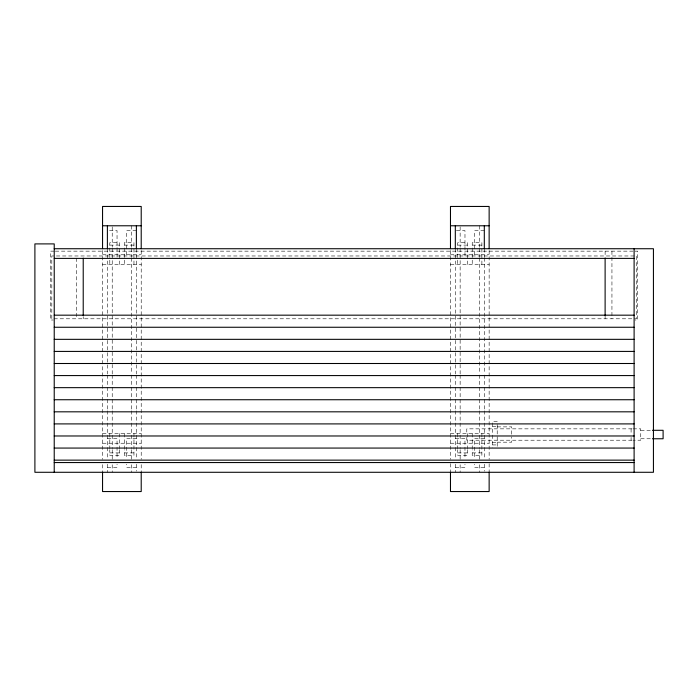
<?xml version="1.0" encoding="UTF-8"?>
<svg xmlns="http://www.w3.org/2000/svg" width="698" height="698" viewBox="0 0 698 698"><rect width="100%" height="100%" fill="white"/><g stroke="black" fill="none" stroke-linecap="round" stroke-linejoin="round"><path stroke-width="0.52" stroke-dasharray="3.49 2.62" d="M109.534 230.61L117.046 230.61L117.046 257.457M136.38 230.61L126.713 230.61L126.713 257.457M456.387 230.61L464.973 230.61L464.973 257.457M484.307 230.61L474.64 230.61L474.64 257.457M109.804 245.103L119.463 245.103M124.296 245.103L133.964 245.103M457.731 245.103L467.39 245.103M472.223 245.103L481.89 245.103M54.226 251.149L50.605 251.149L50.605 320.007L53.327 320.007M55.317 251.149L633.051 251.149M635.014 251.149L637.728 251.149L637.728 320.007L635.014 320.007M102.554 254.77L141.214 254.77M450.48 254.77L489.141 254.77M102.554 264.437L141.214 264.437M450.48 264.437L489.141 264.437M53.99 318.794L636.524 318.794L636.524 255.974L51.809 255.974L51.809 318.794M492.378 426.557L497.212 426.557M497.212 426.879L511.704 426.879L511.704 434.959M632.056 428.851L466.788 428.851L466.788 434.531M633.138 428.851L640.747 428.851L640.747 440.211L633.138 440.211M640.747 430.3L651.391 430.3M102.554 433.563L141.214 433.563M450.48 433.563L489.141 433.563M107.387 438.396L117.046 438.396L117.046 458.804M136.38 438.396L126.713 438.396L126.713 458.804M455.314 438.396L464.973 438.396L464.973 458.804M484.307 438.396L474.64 438.396L474.64 458.804M640.747 438.763L651.391 438.763M632.056 440.211L466.788 440.211L466.788 437.367M497.212 442.183L511.704 442.183L511.704 436.922M492.378 442.506L497.212 442.506M102.554 443.23L141.214 443.23M450.48 443.23L489.141 443.23M492.378 444.923L497.212 444.923M109.804 452.897L119.463 452.897M124.296 452.897L133.964 452.897M457.731 452.897L467.39 452.897M472.223 452.897L481.89 452.897M107.387 467.39L117.046 467.39L117.046 464.17M136.38 467.39L126.713 467.39L126.713 464.17M455.314 467.39L464.973 467.39L464.973 464.17M484.307 467.39L474.64 467.39L474.64 464.17M631.088 428.79L631.088 434.531M631.088 437.402L631.088 440.272M611.945 251.149L611.945 318.794M605.114 251.149L605.114 257.361M605.114 315.173L605.114 318.794M497.212 446.266L497.212 421.723L492.378 421.723L492.378 447.339M489.141 250.477L489.141 459.336M489.141 463.629L489.141 472.223M484.307 248.732L484.307 257.457M484.307 257.99L484.307 373.936M484.307 375.018L484.307 409.717M484.307 410.799L484.307 459.336M484.307 464.17L484.307 471.15M481.89 264.437L481.89 242.686L472.223 242.686L472.223 264.437M481.89 433.563L481.89 455.314L472.223 455.314L472.223 449.669M479.474 225.777L479.474 247.249M479.474 248.331L479.474 257.318M479.474 257.99L479.474 373.936M479.474 375.018L479.474 409.717M479.474 410.799L479.474 448.596M479.474 449.669L479.474 459.336M479.474 464.711L479.474 472.223M472.223 433.563L472.223 448.788M467.39 264.437L467.39 242.686L457.731 242.686L457.731 264.437M467.39 433.563L467.39 448.788M467.39 449.669L467.39 455.314L457.731 455.314L457.731 449.669M460.139 226.85L460.139 247.249M460.139 248.331L460.139 373.936M460.139 375.018L460.139 409.717M460.139 410.799L460.139 448.596M460.139 449.669L460.139 459.336M460.139 464.711L460.139 472.223M457.731 433.563L457.731 448.788M455.314 248.732L455.314 373.936M455.314 375.018L455.314 409.717M455.314 410.799L455.314 459.336M455.314 464.17L455.314 472.223M450.48 250.477L450.48 459.336M450.48 463.629L450.48 472.223M141.214 250.477L141.214 459.336M141.214 464.589L141.214 472.223M136.38 248.732L136.38 373.936M136.38 375.018L136.38 409.717M136.38 410.799L136.38 459.336M136.38 464.17L136.38 471.15M133.964 264.437L133.964 242.686L124.296 242.686L124.296 264.437M133.964 433.563L133.964 455.314L124.296 455.314L124.296 449.669M131.547 225.777L131.547 247.249M131.547 248.331L131.547 257.318M131.547 257.99L131.547 373.936M131.547 375.018L131.547 409.717M131.547 410.799L131.547 448.596M131.547 449.669L131.547 459.336M131.547 464.711L131.547 472.223M124.296 433.563L124.296 448.788M119.463 264.437L119.463 242.686L109.804 242.686L109.804 264.437M119.463 433.563L119.463 448.788M119.463 449.669L119.463 455.314L109.804 455.314L109.804 449.669M112.221 226.85L112.221 247.249M112.221 248.331L112.221 373.936M112.221 375.018L112.221 409.717M112.221 410.799L112.221 448.596M112.221 449.669L112.221 459.336M112.221 464.711L112.221 472.223M109.804 433.563L109.804 448.788M107.387 248.732L107.387 373.936M107.387 375.018L107.387 409.717M107.387 410.799L107.387 459.336M107.387 464.17L107.387 472.223M102.554 250.477L102.554 459.336M102.554 464.589L102.554 472.223M83.219 316.63L83.219 318.794M76.387 258.147L76.387 318.794"/><path stroke-width="1.05" d="M102.554 225.777L141.214 225.777M450.48 225.777L489.141 225.777M54.226 248.732L653.433 248.732L653.433 472.284L34.9 472.284L34.9 243.899L54.226 243.899L54.226 472.284M54.226 258.391L634.107 258.391M54.226 315.173L634.107 315.173M54.226 327.257L634.107 327.257M54.226 339.333L634.107 339.333M54.226 351.417L634.107 351.417M54.226 363.501L634.107 363.501M54.226 375.576L634.107 375.576M54.226 387.66L634.107 387.66M54.226 399.736L634.107 399.736M54.226 411.82L634.107 411.82M54.226 423.904L634.107 423.904M652.456 430.3L663.1 430.3L663.1 438.763L652.456 438.763M54.226 435.98L634.107 435.98M54.226 448.064L634.107 448.064M54.226 460.139L634.107 460.139M54.226 462.556L634.107 462.556M634.107 248.732L634.107 472.284M605.114 258.147L605.114 315.548M489.141 248.68L489.141 206.451L450.48 206.451L450.48 248.68M489.141 472.223L489.141 491.549L450.48 491.549L450.48 472.223M484.307 225.777L484.307 248.331M455.314 225.777L455.314 248.331M141.214 248.68L141.214 206.451L102.554 206.451L102.554 248.68M141.214 472.223L141.214 491.549L102.554 491.549L102.554 472.223M136.38 225.777L136.38 248.331M107.387 225.777L107.387 248.331M83.219 258.147L83.219 315.548"/></g></svg>
